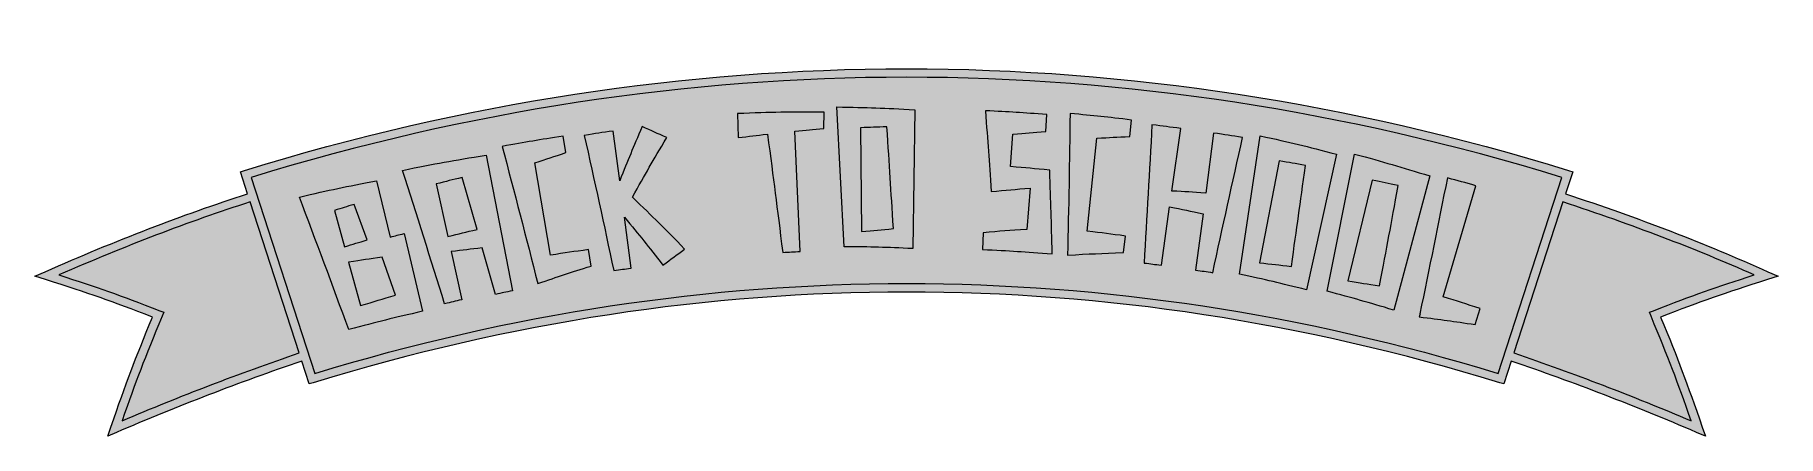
# Model space of a CAD drawing. Header units: inches. Extents: x -0.56 to 4.56, y -2.26 to -1.08.
import ezdxf

# ---------------------------------------------------------------- set-up
doc = ezdxf.new("R2010")
doc.units = ezdxf.units.IN
doc.header["$MEASUREMENT"] = 0
doc.layers.add('Back to School', color=7, linetype='Continuous', lineweight=0)

msp = doc.modelspace()

# ---------------------------------------------------------------- hatches: boundary and pattern name
at = {"layer": 'Back to School', "true_color": 0xf8e0c5, "transparency": 33554687}
h = msp.add_hatch(color=254, dxfattribs=at)
h.dxf.hatch_style = 2
edge = h.paths.add_edge_path()
edge.add_spline(control_points=[(4.5617, -1.7883), (4.5617, -1.7883), (4.5318, -1.7749), (4.5318, -1.7749), (4.3477, -1.6922), (4.1529, -1.6172), (3.937, -1.546), (3.937, -1.546), (3.958, -1.4812), (3.958, -1.4812), (3.958, -1.4812), (3.9459, -1.4775), (3.9459, -1.4775), (2.6547, -1.0789), (1.3453, -1.0789), (0.0541, -1.4775), (0.0541, -1.4775), (0.042, -1.4812), (0.042, -1.4812), (0.042, -1.4812), (0.063, -1.5459), (0.063, -1.5459), (-0.1287, -1.608), (-0.3234, -1.6829), (-0.5318, -1.7748), (-0.5318, -1.7748), (-0.562, -1.7882), (-0.562, -1.7882), (-0.562, -1.7882), (-0.5305, -1.7982), (-0.5305, -1.7982), (-0.4014, -1.839), (-0.3373, -1.8614), (-0.2162, -1.9082), (-0.2684, -2.0341), (-0.2933, -2.0999), (-0.3387, -2.2313), (-0.3387, -2.2313), (-0.3479, -2.258), (-0.3479, -2.258), (-0.3479, -2.258), (-0.322, -2.2469), (-0.322, -2.2469), (-0.141, -2.1694), (0.0373, -2.1009), (0.2227, -2.0374), (0.2227, -2.0374), (0.2446, -2.1048), (0.2446, -2.1048), (0.2446, -2.1048), (0.2564, -2.1012), (0.2564, -2.1012), (1.4134, -1.7457), (2.5867, -1.7457), (3.7436, -2.1012), (3.7436, -2.1012), (3.7554, -2.1048), (3.7554, -2.1048), (3.7554, -2.1048), (3.7773, -2.0374), (3.7773, -2.0374), (3.9627, -2.1009), (4.141, -2.1694), (4.322, -2.2469), (4.322, -2.2469), (4.3479, -2.258), (4.3479, -2.258), (4.3479, -2.258), (4.3387, -2.2313), (4.3387, -2.2313), (4.2933, -2.0999), (4.2684, -2.0341), (4.2162, -1.9082), (4.3373, -1.8614), (4.4014, -1.839), (4.5305, -1.7982), (4.5305, -1.7982), (4.5617, -1.7883), (4.5617, -1.7883)], knot_values=[0, 0, 0, 0, 1, 1, 1, 2, 2, 2, 3, 3, 3, 4, 4, 4, 5, 5, 5, 6, 6, 6, 7, 7, 7, 8, 8, 8, 9, 9, 9, 10, 10, 10, 11, 11, 11, 12, 12, 12, 13, 13, 13, 14, 14, 14, 15, 15, 15, 16, 16, 16, 17, 17, 17, 18, 18, 18, 19, 19, 19, 20, 20, 20, 21, 21, 21, 22, 22, 22, 23, 23, 23, 24, 24, 24, 25, 25, 25, 26, 26, 26, 26], degree=3, periodic=0)
at = {"layer": 'Back to School', "true_color": 0x333333, "transparency": 33554687}
h = msp.add_hatch(color=250, dxfattribs=at)
h.dxf.hatch_style = 2
edge = h.paths.add_edge_path()
edge.add_spline(control_points=[(4.1952, -1.8895), (4.1952, -1.8895), (4.1832, -1.8941), (4.1832, -1.8941), (4.1832, -1.8941), (4.1882, -1.906), (4.1882, -1.906), (4.2398, -2.0301), (4.265, -2.0954), (4.3058, -2.2129), (4.1331, -2.1396), (3.9622, -2.0743), (3.785, -2.0137), (3.785, -2.0137), (3.9293, -1.5697), (3.9293, -1.5697), (4.1326, -1.6369), (4.3171, -1.7072), (4.4916, -1.7843), (4.3782, -1.8205), (4.3142, -1.8434), (4.1952, -1.8895)], knot_values=[0, 0, 0, 0, 1, 1, 1, 2, 2, 2, 3, 3, 3, 4, 4, 4, 5, 5, 5, 6, 6, 6, 7, 7, 7, 7], degree=3, periodic=0)
edge = h.paths.add_edge_path()
edge.add_spline(control_points=[(3.7392, -2.0737), (2.585, -1.7215), (1.415, -1.7215), (0.2608, -2.0737), (0.2608, -2.0737), (0.0736, -1.4976), (0.0736, -1.4976), (1.352, -1.1055), (2.648, -1.1055), (3.9264, -1.4976), (3.9264, -1.4976), (3.7392, -2.0737), (3.7392, -2.0737)], knot_values=[0, 0, 0, 0, 1, 1, 1, 2, 2, 2, 3, 3, 3, 4, 4, 4, 4], degree=3, periodic=0)
edge = h.paths.add_edge_path()
edge.add_spline(control_points=[(-0.3058, -2.2129), (-0.265, -2.0954), (-0.2398, -2.0301), (-0.1882, -1.906), (-0.1882, -1.906), (-0.1832, -1.8941), (-0.1832, -1.8941), (-0.1832, -1.8941), (-0.1952, -1.8895), (-0.1952, -1.8895), (-0.3141, -1.8434), (-0.3781, -1.8206), (-0.4913, -1.7844), (-0.2952, -1.6988), (-0.1109, -1.6285), (0.0707, -1.5697), (0.0707, -1.5697), (0.215, -2.0137), (0.215, -2.0137), (0.0378, -2.0743), (-0.1331, -2.1396), (-0.3058, -2.2129)], knot_values=[0, 0, 0, 0, 1, 1, 1, 2, 2, 2, 3, 3, 3, 4, 4, 4, 5, 5, 5, 6, 6, 6, 7, 7, 7, 7], degree=3, periodic=0)
edge = h.paths.add_edge_path()
edge.add_spline(control_points=[(4.5617, -1.7883), (4.5617, -1.7883), (4.5318, -1.7749), (4.5318, -1.7749), (4.3477, -1.6922), (4.1529, -1.6172), (3.937, -1.546), (3.937, -1.546), (3.958, -1.4812), (3.958, -1.4812), (3.958, -1.4812), (3.9459, -1.4775), (3.9459, -1.4775), (2.6547, -1.0789), (1.3453, -1.0789), (0.0541, -1.4775), (0.0541, -1.4775), (0.042, -1.4812), (0.042, -1.4812), (0.042, -1.4812), (0.063, -1.5459), (0.063, -1.5459), (-0.1287, -1.608), (-0.3234, -1.6829), (-0.5318, -1.7748), (-0.5318, -1.7748), (-0.562, -1.7882), (-0.562, -1.7882), (-0.562, -1.7882), (-0.5305, -1.7982), (-0.5305, -1.7982), (-0.4014, -1.839), (-0.3373, -1.8614), (-0.2162, -1.9082), (-0.2684, -2.0341), (-0.2933, -2.0999), (-0.3387, -2.2313), (-0.3387, -2.2313), (-0.3479, -2.258), (-0.3479, -2.258), (-0.3479, -2.258), (-0.322, -2.2469), (-0.322, -2.2469), (-0.141, -2.1694), (0.0373, -2.1009), (0.2227, -2.0374), (0.2227, -2.0374), (0.2446, -2.1048), (0.2446, -2.1048), (0.2446, -2.1048), (0.2564, -2.1012), (0.2564, -2.1012), (1.4134, -1.7457), (2.5867, -1.7457), (3.7436, -2.1012), (3.7436, -2.1012), (3.7554, -2.1048), (3.7554, -2.1048), (3.7554, -2.1048), (3.7773, -2.0374), (3.7773, -2.0374), (3.9627, -2.1009), (4.141, -2.1694), (4.322, -2.2469), (4.322, -2.2469), (4.3479, -2.258), (4.3479, -2.258), (4.3479, -2.258), (4.3387, -2.2313), (4.3387, -2.2313), (4.2933, -2.0999), (4.2684, -2.0341), (4.2162, -1.9082), (4.3373, -1.8614), (4.4014, -1.839), (4.5305, -1.7982), (4.5305, -1.7982), (4.5617, -1.7883), (4.5617, -1.7883)], knot_values=[0, 0, 0, 0, 1, 1, 1, 2, 2, 2, 3, 3, 3, 4, 4, 4, 5, 5, 5, 6, 6, 6, 7, 7, 7, 8, 8, 8, 9, 9, 9, 10, 10, 10, 11, 11, 11, 12, 12, 12, 13, 13, 13, 14, 14, 14, 15, 15, 15, 16, 16, 16, 17, 17, 17, 18, 18, 18, 19, 19, 19, 20, 20, 20, 21, 21, 21, 22, 22, 22, 23, 23, 23, 24, 24, 24, 25, 25, 25, 26, 26, 26, 26], degree=3, periodic=0)
edge = h.paths.add_edge_path()
edge.add_spline(control_points=[(3.577, -1.8488), (3.6206, -1.8622), (3.6423, -1.8691), (3.6856, -1.8834), (3.6856, -1.8834), (3.6714, -1.9303), (3.6714, -1.9303), (3.6055, -1.9202), (3.5726, -1.9157), (3.5069, -1.9075), (3.5069, -1.9075), (3.5093, -1.8987), (3.5093, -1.8987), (3.5093, -1.8987), (3.5087, -1.8986), (3.5087, -1.8986), (3.5363, -1.7656), (3.5632, -1.6326), (3.5895, -1.4994), (3.6229, -1.5083), (3.6395, -1.5128), (3.6728, -1.5222), (3.6728, -1.5222), (3.577, -1.8488), (3.577, -1.8488)], knot_values=[0, 0, 0, 0, 1, 1, 1, 2, 2, 2, 3, 3, 3, 4, 4, 4, 5, 5, 5, 6, 6, 6, 7, 7, 7, 8, 8, 8, 8], degree=3, periodic=0)
edge = h.paths.add_edge_path()
edge.add_spline(control_points=[(3.3902, -1.8167), (3.3528, -1.8106), (3.3341, -1.8076), (3.2967, -1.8021), (3.2967, -1.8021), (3.3685, -1.5057), (3.3685, -1.5057), (3.3991, -1.512), (3.4144, -1.5153), (3.4451, -1.522), (3.4235, -1.64), (3.4125, -1.6989), (3.3902, -1.8167)], knot_values=[0, 0, 0, 0, 1, 1, 1, 2, 2, 2, 3, 3, 3, 4, 4, 4, 4], degree=3, periodic=0)
edge = h.paths.add_edge_path()
edge.add_spline(control_points=[(3.3162, -1.4291), (3.3162, -1.4291), (3.2362, -1.8324), (3.2362, -1.8324), (3.3149, -1.8531), (3.3541, -1.8642), (3.432, -1.8878), (3.432, -1.8878), (3.5379, -1.4935), (3.5379, -1.4935), (3.4497, -1.4661), (3.4053, -1.4532), (3.3162, -1.4291)], knot_values=[0, 0, 0, 0, 1, 1, 1, 2, 2, 2, 3, 3, 3, 4, 4, 4, 4], degree=3, periodic=0)
edge = h.paths.add_edge_path()
edge.add_spline(control_points=[(3.131, -1.7592), (3.0934, -1.7547), (3.0747, -1.7527), (3.0371, -1.7489), (3.0371, -1.7489), (3.0953, -1.4495), (3.0953, -1.4495), (3.1261, -1.4544), (3.1416, -1.4569), (3.1724, -1.4623), (3.1562, -1.5811), (3.1479, -1.6405), (3.131, -1.7592)], knot_values=[0, 0, 0, 0, 1, 1, 1, 2, 2, 2, 3, 3, 3, 4, 4, 4, 4], degree=3, periodic=0)
edge = h.paths.add_edge_path()
edge.add_spline(control_points=[(3.0397, -1.3754), (3.0397, -1.3754), (2.9782, -1.7819), (2.9782, -1.7819), (3.0576, -1.799), (3.0971, -1.8083), (3.1759, -1.8282), (3.1759, -1.8282), (3.2636, -1.4295), (3.2636, -1.4295), (3.1745, -1.4062), (3.1297, -1.3954), (3.0397, -1.3754)], knot_values=[0, 0, 0, 0, 1, 1, 1, 2, 2, 2, 3, 3, 3, 4, 4, 4, 4], degree=3, periodic=0)
edge = h.paths.add_edge_path()
edge.add_spline(control_points=[(2.9876, -1.3806), (2.9579, -1.5128), (2.9287, -1.6452), (2.9001, -1.7777), (2.8798, -1.7745), (2.8697, -1.7729), (2.8494, -1.7699), (2.8494, -1.7699), (2.8715, -1.6049), (2.8715, -1.6049), (2.8323, -1.5963), (2.8126, -1.5921), (2.7733, -1.5842), (2.7733, -1.5842), (2.7489, -1.7558), (2.7489, -1.7558), (2.7285, -1.7531), (2.7184, -1.7518), (2.698, -1.7493), (2.7064, -1.614), (2.7141, -1.4787), (2.7212, -1.3433), (2.7552, -1.3473), (2.7722, -1.3495), (2.8061, -1.3539), (2.8061, -1.3539), (2.78, -1.5379), (2.78, -1.5379), (2.8197, -1.5399), (2.8396, -1.5411), (2.8793, -1.5438), (2.8793, -1.5438), (2.9023, -1.3674), (2.9023, -1.3674), (2.9364, -1.3724), (2.9535, -1.3751), (2.9876, -1.3806)], knot_values=[0, 0, 0, 0, 1, 1, 1, 2, 2, 2, 3, 3, 3, 4, 4, 4, 5, 5, 5, 6, 6, 6, 7, 7, 7, 8, 8, 8, 9, 9, 9, 10, 10, 10, 11, 11, 11, 12, 12, 12, 12], degree=3, periodic=0)
edge = h.paths.add_edge_path()
edge.add_spline(control_points=[(2.4807, -1.31), (2.5529, -1.3166), (2.589, -1.3204), (2.6611, -1.3291), (2.6611, -1.3291), (2.6559, -1.3778), (2.6559, -1.3778), (2.6172, -1.3794), (2.5979, -1.3803), (2.5593, -1.3825), (2.5593, -1.3825), (2.5312, -1.6559), (2.5312, -1.6559), (2.576, -1.6611), (2.5985, -1.664), (2.6432, -1.6701), (2.6432, -1.6701), (2.6378, -1.7188), (2.6378, -1.7188), (2.5718, -1.7209), (2.5389, -1.7224), (2.4732, -1.7264), (2.4764, -1.5876), (2.4789, -1.4488), (2.4807, -1.31)], knot_values=[0, 0, 0, 0, 1, 1, 1, 2, 2, 2, 3, 3, 3, 4, 4, 4, 5, 5, 5, 6, 6, 6, 7, 7, 7, 8, 8, 8, 8], degree=3, periodic=0)
edge = h.paths.add_edge_path()
edge.add_spline(control_points=[(2.4209, -1.4765), (2.4242, -1.5751), (2.4257, -1.6243), (2.4281, -1.7228), (2.3462, -1.716), (2.3051, -1.7134), (2.223, -1.7095), (2.223, -1.7095), (2.2249, -1.6605), (2.2249, -1.6605), (2.2761, -1.6559), (2.3017, -1.6539), (2.3531, -1.6504), (2.3531, -1.6504), (2.3636, -1.5293), (2.3636, -1.5293), (2.3175, -1.5329), (2.2945, -1.5349), (2.2486, -1.5394), (2.2423, -1.4444), (2.2389, -1.3969), (2.2318, -1.3019), (2.3042, -1.3053), (2.3403, -1.3076), (2.4126, -1.3131), (2.4126, -1.3131), (2.4093, -1.3626), (2.4093, -1.3626), (2.3705, -1.3657), (2.3512, -1.3674), (2.3125, -1.3712), (2.3125, -1.3712), (2.3058, -1.4661), (2.3058, -1.4661), (2.3519, -1.4699), (2.3749, -1.4719), (2.4209, -1.4765)], knot_values=[0, 0, 0, 0, 1, 1, 1, 2, 2, 2, 3, 3, 3, 4, 4, 4, 5, 5, 5, 6, 6, 6, 7, 7, 7, 8, 8, 8, 9, 9, 9, 10, 10, 10, 11, 11, 11, 12, 12, 12, 12], degree=3, periodic=0)
edge = h.paths.add_edge_path()
edge.add_spline(control_points=[(1.9421, -1.3492), (1.9501, -1.4688), (1.9539, -1.5287), (1.9612, -1.6483), (1.9237, -1.6515), (1.9049, -1.6533), (1.8675, -1.6571), (1.8675, -1.6571), (1.8644, -1.3521), (1.8644, -1.3521), (1.8955, -1.3507), (1.911, -1.3502), (1.9421, -1.3492)], knot_values=[0, 0, 0, 0, 1, 1, 1, 2, 2, 2, 3, 3, 3, 4, 4, 4, 4], degree=3, periodic=0)
edge = h.paths.add_edge_path()
edge.add_spline(control_points=[(1.8166, -1.7013), (1.8976, -1.7021), (1.938, -1.7033), (2.0188, -1.7069), (2.0188, -1.7069), (2.0245, -1.2988), (2.0245, -1.2988), (1.933, -1.2939), (1.8871, -1.2922), (1.7953, -1.2907), (1.7953, -1.2907), (1.8166, -1.7013), (1.8166, -1.7013)], knot_values=[0, 0, 0, 0, 1, 1, 1, 2, 2, 2, 3, 3, 3, 4, 4, 4, 4], degree=3, periodic=0)
edge = h.paths.add_edge_path()
edge.add_spline(control_points=[(1.7582, -1.3058), (1.7582, -1.3058), (1.7569, -1.3543), (1.7569, -1.3543), (1.7228, -1.3573), (1.7058, -1.3588), (1.6718, -1.3623), (1.6718, -1.3623), (1.6872, -1.7154), (1.6872, -1.7154), (1.6668, -1.7165), (1.6565, -1.7171), (1.6361, -1.7184), (1.6187, -1.5792), (1.6097, -1.5097), (1.5912, -1.3706), (1.5565, -1.3745), (1.5392, -1.3766), (1.5046, -1.381), (1.5046, -1.381), (1.5027, -1.3102), (1.5027, -1.3102), (1.6049, -1.3063), (1.6561, -1.3054), (1.7582, -1.3058)], knot_values=[0, 0, 0, 0, 1, 1, 1, 2, 2, 2, 3, 3, 3, 4, 4, 4, 5, 5, 5, 6, 6, 6, 7, 7, 7, 8, 8, 8, 8], degree=3, periodic=0)
edge = h.paths.add_edge_path()
edge.add_spline(control_points=[(1.3478, -1.7084), (1.3221, -1.7271), (1.3094, -1.7366), (1.2841, -1.7556), (1.2397, -1.6986), (1.2171, -1.6704), (1.1708, -1.6143), (1.1708, -1.6143), (1.1902, -1.7641), (1.1902, -1.7641), (1.1699, -1.767), (1.1597, -1.7685), (1.1394, -1.7716), (1.1112, -1.639), (1.0823, -1.5065), (1.0528, -1.3742), (1.0867, -1.3689), (1.1036, -1.3664), (1.1375, -1.3616), (1.1375, -1.3616), (1.157, -1.508), (1.157, -1.508), (1.1824, -1.444), (1.1956, -1.4121), (1.2228, -1.3485), (1.252, -1.3613), (1.2665, -1.3678), (1.2954, -1.381), (1.2536, -1.4506), (1.2334, -1.4855), (1.1943, -1.5558), (1.2572, -1.616), (1.2879, -1.6465), (1.3478, -1.7084)], knot_values=[0, 0, 0, 0, 1, 1, 1, 2, 2, 2, 3, 3, 3, 4, 4, 4, 5, 5, 5, 6, 6, 6, 7, 7, 7, 8, 8, 8, 9, 9, 9, 10, 10, 10, 11, 11, 11, 11], degree=3, periodic=0)
edge = h.paths.add_edge_path()
edge.add_spline(control_points=[(1.0653, -1.7099), (1.0653, -1.7099), (1.0731, -1.7583), (1.0731, -1.7583), (1.01, -1.778), (0.9786, -1.7883), (0.9162, -1.8098), (0.882, -1.6753), (0.8471, -1.5409), (0.8116, -1.4067), (0.8832, -1.3936), (0.9191, -1.3876), (0.991, -1.3766), (0.991, -1.3766), (0.999, -1.425), (0.999, -1.425), (0.9621, -1.4369), (0.9437, -1.443), (0.9071, -1.4554), (0.9071, -1.4554), (0.9533, -1.7263), (0.9533, -1.7263), (0.998, -1.7193), (1.0204, -1.716), (1.0653, -1.7099)], knot_values=[0, 0, 0, 0, 1, 1, 1, 2, 2, 2, 3, 3, 3, 4, 4, 4, 5, 5, 5, 6, 6, 6, 7, 7, 7, 8, 8, 8, 8], degree=3, periodic=0)
edge = h.paths.add_edge_path()
edge.add_spline(control_points=[(0.6519, -1.6718), (0.6519, -1.6718), (0.6178, -1.517), (0.6178, -1.517), (0.6484, -1.5092), (0.6637, -1.5054), (0.6943, -1.498), (0.6943, -1.498), (0.7379, -1.6507), (0.7379, -1.6507), (0.7034, -1.6589), (0.6862, -1.6631), (0.6519, -1.6718)], knot_values=[0, 0, 0, 0, 1, 1, 1, 2, 2, 2, 3, 3, 3, 4, 4, 4, 4], degree=3, periodic=0)
edge = h.paths.add_edge_path()
edge.add_spline(control_points=[(0.5182, -1.477), (0.5603, -1.6075), (0.6017, -1.7382), (0.6424, -1.8692), (0.6625, -1.8643), (0.6725, -1.8619), (0.6926, -1.8572), (0.6926, -1.8572), (0.6615, -1.7158), (0.6615, -1.7158), (0.698, -1.7113), (0.7163, -1.7092), (0.7528, -1.7052), (0.7528, -1.7052), (0.7915, -1.8415), (0.7915, -1.8415), (0.8116, -1.8372), (0.8217, -1.8351), (0.8418, -1.8309), (0.8418, -1.8309), (0.7645, -1.4325), (0.7645, -1.4325), (0.6658, -1.4482), (0.6165, -1.4571), (0.5182, -1.477)], knot_values=[0, 0, 0, 0, 1, 1, 1, 2, 2, 2, 3, 3, 3, 4, 4, 4, 5, 5, 5, 6, 6, 6, 7, 7, 7, 8, 8, 8, 8], degree=3, periodic=0)
edge = h.paths.add_edge_path()
edge.add_spline(control_points=[(0.3955, -1.8744), (0.3955, -1.8744), (0.3602, -1.7469), (0.3602, -1.7469), (0.3998, -1.7408), (0.4196, -1.7379), (0.4591, -1.7325), (0.4591, -1.7325), (0.4984, -1.8435), (0.4984, -1.8435), (0.4571, -1.8555), (0.4366, -1.8617), (0.3955, -1.8744)], knot_values=[0, 0, 0, 0, 1, 1, 1, 2, 2, 2, 3, 3, 3, 4, 4, 4, 4], degree=3, periodic=0)
edge = h.paths.add_edge_path()
edge.add_spline(control_points=[(0.3185, -1.5946), (0.3417, -1.5875), (0.3533, -1.584), (0.3765, -1.5771), (0.3765, -1.5771), (0.4149, -1.6813), (0.4149, -1.6813), (0.3881, -1.6893), (0.3747, -1.6934), (0.3479, -1.7018), (0.3479, -1.7018), (0.3185, -1.5946), (0.3185, -1.5946)], knot_values=[0, 0, 0, 0, 1, 1, 1, 2, 2, 2, 3, 3, 3, 4, 4, 4, 4], degree=3, periodic=0)
edge = h.paths.add_edge_path()
edge.add_spline(control_points=[(0.482, -1.6733), (0.482, -1.6733), (0.4419, -1.5076), (0.4419, -1.5076), (0.3512, -1.525), (0.3059, -1.5345), (0.2154, -1.5554), (0.2645, -1.6851), (0.3129, -1.815), (0.3607, -1.9451), (0.4472, -1.9218), (0.4906, -1.911), (0.5775, -1.8912), (0.5775, -1.8912), (0.5231, -1.6627), (0.5231, -1.6627), (0.5066, -1.6669), (0.4984, -1.669), (0.482, -1.6733)], knot_values=[0, 0, 0, 0, 1, 1, 1, 2, 2, 2, 3, 3, 3, 4, 4, 4, 5, 5, 5, 6, 6, 6, 6], degree=3, periodic=0)

# ---------------------------------------------------------------- linework, layer by layer
at = {"layer": 'Back to School'}
for points, knots in [([(4.5617, -1.7883), (4.5617, -1.7883), (4.5318, -1.7749), (4.5318, -1.7749), (4.3477, -1.6922), (4.1529, -1.6172), (3.937, -1.546), (3.937, -1.546), (3.958, -1.4812), (3.958, -1.4812), (3.958, -1.4812), (3.9459, -1.4775), (3.9459, -1.4775), (2.6547, -1.0789), (1.3453, -1.0789), (0.0541, -1.4775), (0.0541, -1.4775), (0.042, -1.4812), (0.042, -1.4812), (0.042, -1.4812), (0.063, -1.5459), (0.063, -1.5459), (-0.1287, -1.608), (-0.3234, -1.6829), (-0.5318, -1.7748), (-0.5318, -1.7748), (-0.562, -1.7882), (-0.562, -1.7882), (-0.562, -1.7882), (-0.5305, -1.7982), (-0.5305, -1.7982), (-0.4014, -1.839), (-0.3373, -1.8614), (-0.2162, -1.9082), (-0.2684, -2.0341), (-0.2933, -2.0999), (-0.3387, -2.2313), (-0.3387, -2.2313), (-0.3479, -2.258), (-0.3479, -2.258), (-0.3479, -2.258), (-0.322, -2.2469), (-0.322, -2.2469), (-0.141, -2.1694), (0.0373, -2.1009), (0.2227, -2.0374), (0.2227, -2.0374), (0.2446, -2.1048), (0.2446, -2.1048), (0.2446, -2.1048), (0.2564, -2.1012), (0.2564, -2.1012), (1.4134, -1.7457), (2.5867, -1.7457), (3.7436, -2.1012), (3.7436, -2.1012), (3.7554, -2.1048), (3.7554, -2.1048), (3.7554, -2.1048), (3.7773, -2.0374), (3.7773, -2.0374), (3.9627, -2.1009), (4.141, -2.1694), (4.322, -2.2469), (4.322, -2.2469), (4.3479, -2.258), (4.3479, -2.258), (4.3479, -2.258), (4.3387, -2.2313), (4.3387, -2.2313), (4.2933, -2.0999), (4.2684, -2.0341), (4.2162, -1.9082), (4.3373, -1.8614), (4.4014, -1.839), (4.5305, -1.7982), (4.5305, -1.7982), (4.5617, -1.7883), (4.5617, -1.7883)], [0, 0, 0, 0, 1, 1, 1, 2, 2, 2, 3, 3, 3, 4, 4, 4, 5, 5, 5, 6, 6, 6, 7, 7, 7, 8, 8, 8, 9, 9, 9, 10, 10, 10, 11, 11, 11, 12, 12, 12, 13, 13, 13, 14, 14, 14, 15, 15, 15, 16, 16, 16, 17, 17, 17, 18, 18, 18, 19, 19, 19, 20, 20, 20, 21, 21, 21, 22, 22, 22, 23, 23, 23, 24, 24, 24, 25, 25, 25, 26, 26, 26, 26]), ([(4.5617, -1.7883), (4.5617, -1.7883), (4.5318, -1.7749), (4.5318, -1.7749), (4.3477, -1.6922), (4.1529, -1.6172), (3.937, -1.546), (3.937, -1.546), (3.958, -1.4812), (3.958, -1.4812), (3.958, -1.4812), (3.9459, -1.4775), (3.9459, -1.4775), (2.6547, -1.0789), (1.3453, -1.0789), (0.0541, -1.4775), (0.0541, -1.4775), (0.042, -1.4812), (0.042, -1.4812), (0.042, -1.4812), (0.063, -1.5459), (0.063, -1.5459), (-0.1287, -1.608), (-0.3234, -1.6829), (-0.5318, -1.7748), (-0.5318, -1.7748), (-0.562, -1.7882), (-0.562, -1.7882), (-0.562, -1.7882), (-0.5305, -1.7982), (-0.5305, -1.7982), (-0.4014, -1.839), (-0.3373, -1.8614), (-0.2162, -1.9082), (-0.2684, -2.0341), (-0.2933, -2.0999), (-0.3387, -2.2313), (-0.3387, -2.2313), (-0.3479, -2.258), (-0.3479, -2.258), (-0.3479, -2.258), (-0.322, -2.2469), (-0.322, -2.2469), (-0.141, -2.1694), (0.0373, -2.1009), (0.2227, -2.0374), (0.2227, -2.0374), (0.2446, -2.1048), (0.2446, -2.1048), (0.2446, -2.1048), (0.2564, -2.1012), (0.2564, -2.1012), (1.4134, -1.7457), (2.5867, -1.7457), (3.7436, -2.1012), (3.7436, -2.1012), (3.7554, -2.1048), (3.7554, -2.1048), (3.7554, -2.1048), (3.7773, -2.0374), (3.7773, -2.0374), (3.9627, -2.1009), (4.141, -2.1694), (4.322, -2.2469), (4.322, -2.2469), (4.3479, -2.258), (4.3479, -2.258), (4.3479, -2.258), (4.3387, -2.2313), (4.3387, -2.2313), (4.2933, -2.0999), (4.2684, -2.0341), (4.2162, -1.9082), (4.3373, -1.8614), (4.4014, -1.839), (4.5305, -1.7982), (4.5305, -1.7982), (4.5617, -1.7883), (4.5617, -1.7883)], [0, 0, 0, 0, 1, 1, 1, 2, 2, 2, 3, 3, 3, 4, 4, 4, 5, 5, 5, 6, 6, 6, 7, 7, 7, 8, 8, 8, 9, 9, 9, 10, 10, 10, 11, 11, 11, 12, 12, 12, 13, 13, 13, 14, 14, 14, 15, 15, 15, 16, 16, 16, 17, 17, 17, 18, 18, 18, 19, 19, 19, 20, 20, 20, 21, 21, 21, 22, 22, 22, 23, 23, 23, 24, 24, 24, 25, 25, 25, 26, 26, 26, 26]), ([(3.7392, -2.0737), (2.585, -1.7215), (1.415, -1.7215), (0.2608, -2.0737), (0.2608, -2.0737), (0.0736, -1.4976), (0.0736, -1.4976), (1.352, -1.1055), (2.648, -1.1055), (3.9264, -1.4976), (3.9264, -1.4976), (3.7392, -2.0737), (3.7392, -2.0737)], [0, 0, 0, 0, 1, 1, 1, 2, 2, 2, 3, 3, 3, 4, 4, 4, 4]), ([(1.7582, -1.3058), (1.7582, -1.3058), (1.7569, -1.3543), (1.7569, -1.3543), (1.7228, -1.3573), (1.7058, -1.3588), (1.6718, -1.3623), (1.6718, -1.3623), (1.6872, -1.7154), (1.6872, -1.7154), (1.6668, -1.7165), (1.6565, -1.7171), (1.6361, -1.7184), (1.6187, -1.5792), (1.6097, -1.5097), (1.5912, -1.3706), (1.5565, -1.3745), (1.5392, -1.3766), (1.5046, -1.381), (1.5046, -1.381), (1.5027, -1.3102), (1.5027, -1.3102), (1.6049, -1.3063), (1.6561, -1.3054), (1.7582, -1.3058)], [0, 0, 0, 0, 1, 1, 1, 2, 2, 2, 3, 3, 3, 4, 4, 4, 5, 5, 5, 6, 6, 6, 7, 7, 7, 8, 8, 8, 8]), ([(1.8166, -1.7013), (1.8976, -1.7021), (1.938, -1.7033), (2.0188, -1.7069), (2.0188, -1.7069), (2.0245, -1.2988), (2.0245, -1.2988), (1.933, -1.2939), (1.8871, -1.2922), (1.7953, -1.2907), (1.7953, -1.2907), (1.8166, -1.7013), (1.8166, -1.7013)], [0, 0, 0, 0, 1, 1, 1, 2, 2, 2, 3, 3, 3, 4, 4, 4, 4]), ([(2.4209, -1.4765), (2.4242, -1.5751), (2.4257, -1.6243), (2.4281, -1.7228), (2.3462, -1.716), (2.3051, -1.7134), (2.223, -1.7095), (2.223, -1.7095), (2.2249, -1.6605), (2.2249, -1.6605), (2.2761, -1.6559), (2.3017, -1.6539), (2.3531, -1.6504), (2.3531, -1.6504), (2.3636, -1.5293), (2.3636, -1.5293), (2.3175, -1.5329), (2.2945, -1.5349), (2.2486, -1.5394), (2.2423, -1.4444), (2.2389, -1.3969), (2.2318, -1.3019), (2.3042, -1.3053), (2.3403, -1.3076), (2.4126, -1.3131), (2.4126, -1.3131), (2.4093, -1.3626), (2.4093, -1.3626), (2.3705, -1.3657), (2.3512, -1.3674), (2.3125, -1.3712), (2.3125, -1.3712), (2.3058, -1.4661), (2.3058, -1.4661), (2.3519, -1.4699), (2.3749, -1.4719), (2.4209, -1.4765)], [0, 0, 0, 0, 1, 1, 1, 2, 2, 2, 3, 3, 3, 4, 4, 4, 5, 5, 5, 6, 6, 6, 7, 7, 7, 8, 8, 8, 9, 9, 9, 10, 10, 10, 11, 11, 11, 12, 12, 12, 12]), ([(2.4807, -1.31), (2.5529, -1.3166), (2.589, -1.3204), (2.6611, -1.3291), (2.6611, -1.3291), (2.6559, -1.3778), (2.6559, -1.3778), (2.6172, -1.3794), (2.5979, -1.3803), (2.5593, -1.3825), (2.5593, -1.3825), (2.5312, -1.6559), (2.5312, -1.6559), (2.576, -1.6611), (2.5985, -1.664), (2.6432, -1.6701), (2.6432, -1.6701), (2.6378, -1.7188), (2.6378, -1.7188), (2.5718, -1.7209), (2.5389, -1.7224), (2.4732, -1.7264), (2.4764, -1.5876), (2.4789, -1.4488), (2.4807, -1.31)], [0, 0, 0, 0, 1, 1, 1, 2, 2, 2, 3, 3, 3, 4, 4, 4, 5, 5, 5, 6, 6, 6, 7, 7, 7, 8, 8, 8, 8]), ([(1.0653, -1.7099), (1.0653, -1.7099), (1.0731, -1.7583), (1.0731, -1.7583), (1.01, -1.778), (0.9786, -1.7883), (0.9162, -1.8098), (0.882, -1.6753), (0.8471, -1.5409), (0.8116, -1.4067), (0.8832, -1.3936), (0.9191, -1.3876), (0.991, -1.3766), (0.991, -1.3766), (0.999, -1.425), (0.999, -1.425), (0.9621, -1.4369), (0.9437, -1.443), (0.9071, -1.4554), (0.9071, -1.4554), (0.9533, -1.7263), (0.9533, -1.7263), (0.998, -1.7193), (1.0204, -1.716), (1.0653, -1.7099)], [0, 0, 0, 0, 1, 1, 1, 2, 2, 2, 3, 3, 3, 4, 4, 4, 5, 5, 5, 6, 6, 6, 7, 7, 7, 8, 8, 8, 8]), ([(1.3478, -1.7084), (1.3221, -1.7271), (1.3094, -1.7366), (1.2841, -1.7556), (1.2397, -1.6986), (1.2171, -1.6704), (1.1708, -1.6143), (1.1708, -1.6143), (1.1902, -1.7641), (1.1902, -1.7641), (1.1699, -1.767), (1.1597, -1.7685), (1.1394, -1.7716), (1.1112, -1.639), (1.0823, -1.5065), (1.0528, -1.3742), (1.0867, -1.3689), (1.1036, -1.3664), (1.1375, -1.3616), (1.1375, -1.3616), (1.157, -1.508), (1.157, -1.508), (1.1824, -1.444), (1.1956, -1.4121), (1.2228, -1.3485), (1.252, -1.3613), (1.2665, -1.3678), (1.2954, -1.381), (1.2536, -1.4506), (1.2334, -1.4855), (1.1943, -1.5558), (1.2572, -1.616), (1.2879, -1.6465), (1.3478, -1.7084)], [0, 0, 0, 0, 1, 1, 1, 2, 2, 2, 3, 3, 3, 4, 4, 4, 5, 5, 5, 6, 6, 6, 7, 7, 7, 8, 8, 8, 9, 9, 9, 10, 10, 10, 11, 11, 11, 11]), ([(1.9421, -1.3492), (1.9501, -1.4688), (1.9539, -1.5287), (1.9612, -1.6483), (1.9237, -1.6515), (1.9049, -1.6533), (1.8675, -1.6571), (1.8675, -1.6571), (1.8644, -1.3521), (1.8644, -1.3521), (1.8955, -1.3507), (1.911, -1.3502), (1.9421, -1.3492)], [0, 0, 0, 0, 1, 1, 1, 2, 2, 2, 3, 3, 3, 4, 4, 4, 4]), ([(2.9876, -1.3806), (2.9579, -1.5128), (2.9287, -1.6452), (2.9001, -1.7777), (2.8798, -1.7745), (2.8697, -1.7729), (2.8494, -1.7699), (2.8494, -1.7699), (2.8715, -1.6049), (2.8715, -1.6049), (2.8323, -1.5963), (2.8126, -1.5921), (2.7733, -1.5842), (2.7733, -1.5842), (2.7489, -1.7558), (2.7489, -1.7558), (2.7285, -1.7531), (2.7184, -1.7518), (2.698, -1.7493), (2.7064, -1.614), (2.7141, -1.4787), (2.7212, -1.3433), (2.7552, -1.3473), (2.7722, -1.3495), (2.8061, -1.3539), (2.8061, -1.3539), (2.78, -1.5379), (2.78, -1.5379), (2.8197, -1.5399), (2.8396, -1.5411), (2.8793, -1.5438), (2.8793, -1.5438), (2.9023, -1.3674), (2.9023, -1.3674), (2.9364, -1.3724), (2.9535, -1.3751), (2.9876, -1.3806)], [0, 0, 0, 0, 1, 1, 1, 2, 2, 2, 3, 3, 3, 4, 4, 4, 5, 5, 5, 6, 6, 6, 7, 7, 7, 8, 8, 8, 9, 9, 9, 10, 10, 10, 11, 11, 11, 12, 12, 12, 12]), ([(3.0397, -1.3754), (3.0397, -1.3754), (2.9782, -1.7819), (2.9782, -1.7819), (3.0576, -1.799), (3.0971, -1.8083), (3.1759, -1.8282), (3.1759, -1.8282), (3.2636, -1.4295), (3.2636, -1.4295), (3.1745, -1.4062), (3.1297, -1.3954), (3.0397, -1.3754)], [0, 0, 0, 0, 1, 1, 1, 2, 2, 2, 3, 3, 3, 4, 4, 4, 4]), ([(0.5182, -1.477), (0.5603, -1.6075), (0.6017, -1.7382), (0.6424, -1.8692), (0.6625, -1.8643), (0.6725, -1.8619), (0.6926, -1.8572), (0.6926, -1.8572), (0.6615, -1.7158), (0.6615, -1.7158), (0.698, -1.7113), (0.7163, -1.7092), (0.7528, -1.7052), (0.7528, -1.7052), (0.7915, -1.8415), (0.7915, -1.8415), (0.8116, -1.8372), (0.8217, -1.8351), (0.8418, -1.8309), (0.8418, -1.8309), (0.7645, -1.4325), (0.7645, -1.4325), (0.6658, -1.4482), (0.6165, -1.4571), (0.5182, -1.477)], [0, 0, 0, 0, 1, 1, 1, 2, 2, 2, 3, 3, 3, 4, 4, 4, 5, 5, 5, 6, 6, 6, 7, 7, 7, 8, 8, 8, 8]), ([(3.3162, -1.4291), (3.3162, -1.4291), (3.2362, -1.8324), (3.2362, -1.8324), (3.3149, -1.8531), (3.3541, -1.8642), (3.432, -1.8878), (3.432, -1.8878), (3.5379, -1.4935), (3.5379, -1.4935), (3.4497, -1.4661), (3.4053, -1.4532), (3.3162, -1.4291)], [0, 0, 0, 0, 1, 1, 1, 2, 2, 2, 3, 3, 3, 4, 4, 4, 4]), ([(3.131, -1.7592), (3.0934, -1.7547), (3.0747, -1.7527), (3.0371, -1.7489), (3.0371, -1.7489), (3.0953, -1.4495), (3.0953, -1.4495), (3.1261, -1.4544), (3.1416, -1.4569), (3.1724, -1.4623), (3.1562, -1.5811), (3.1479, -1.6405), (3.131, -1.7592)], [0, 0, 0, 0, 1, 1, 1, 2, 2, 2, 3, 3, 3, 4, 4, 4, 4]), ([(0.482, -1.6733), (0.482, -1.6733), (0.4419, -1.5076), (0.4419, -1.5076), (0.3512, -1.525), (0.3059, -1.5345), (0.2154, -1.5554), (0.2645, -1.6851), (0.3129, -1.815), (0.3607, -1.9451), (0.4472, -1.9218), (0.4906, -1.911), (0.5775, -1.8912), (0.5775, -1.8912), (0.5231, -1.6627), (0.5231, -1.6627), (0.5066, -1.6669), (0.4984, -1.669), (0.482, -1.6733)], [0, 0, 0, 0, 1, 1, 1, 2, 2, 2, 3, 3, 3, 4, 4, 4, 5, 5, 5, 6, 6, 6, 6]), ([(0.6519, -1.6718), (0.6519, -1.6718), (0.6178, -1.517), (0.6178, -1.517), (0.6484, -1.5092), (0.6637, -1.5054), (0.6943, -1.498), (0.6943, -1.498), (0.7379, -1.6507), (0.7379, -1.6507), (0.7034, -1.6589), (0.6862, -1.6631), (0.6519, -1.6718)], [0, 0, 0, 0, 1, 1, 1, 2, 2, 2, 3, 3, 3, 4, 4, 4, 4]), ([(3.3902, -1.8167), (3.3528, -1.8106), (3.3341, -1.8076), (3.2967, -1.8021), (3.2967, -1.8021), (3.3685, -1.5057), (3.3685, -1.5057), (3.3991, -1.512), (3.4144, -1.5153), (3.4451, -1.522), (3.4235, -1.64), (3.4125, -1.6989), (3.3902, -1.8167)], [0, 0, 0, 0, 1, 1, 1, 2, 2, 2, 3, 3, 3, 4, 4, 4, 4]), ([(3.577, -1.8488), (3.6206, -1.8622), (3.6423, -1.8691), (3.6856, -1.8834), (3.6856, -1.8834), (3.6714, -1.9303), (3.6714, -1.9303), (3.6055, -1.9202), (3.5726, -1.9157), (3.5069, -1.9075), (3.5069, -1.9075), (3.5093, -1.8987), (3.5093, -1.8987), (3.5093, -1.8987), (3.5087, -1.8986), (3.5087, -1.8986), (3.5363, -1.7656), (3.5632, -1.6326), (3.5895, -1.4994), (3.6229, -1.5083), (3.6395, -1.5128), (3.6728, -1.5222), (3.6728, -1.5222), (3.577, -1.8488), (3.577, -1.8488)], [0, 0, 0, 0, 1, 1, 1, 2, 2, 2, 3, 3, 3, 4, 4, 4, 5, 5, 5, 6, 6, 6, 7, 7, 7, 8, 8, 8, 8]), ([(-0.3058, -2.2129), (-0.265, -2.0954), (-0.2398, -2.0301), (-0.1882, -1.906), (-0.1882, -1.906), (-0.1832, -1.8941), (-0.1832, -1.8941), (-0.1832, -1.8941), (-0.1952, -1.8895), (-0.1952, -1.8895), (-0.3141, -1.8434), (-0.3781, -1.8206), (-0.4913, -1.7844), (-0.2952, -1.6988), (-0.1109, -1.6285), (0.0707, -1.5697), (0.0707, -1.5697), (0.215, -2.0137), (0.215, -2.0137), (0.0378, -2.0743), (-0.1331, -2.1396), (-0.3058, -2.2129)], [0, 0, 0, 0, 1, 1, 1, 2, 2, 2, 3, 3, 3, 4, 4, 4, 5, 5, 5, 6, 6, 6, 7, 7, 7, 7]), ([(0.3185, -1.5946), (0.3417, -1.5875), (0.3533, -1.584), (0.3765, -1.5771), (0.3765, -1.5771), (0.4149, -1.6813), (0.4149, -1.6813), (0.3881, -1.6893), (0.3747, -1.6934), (0.3479, -1.7018), (0.3479, -1.7018), (0.3185, -1.5946), (0.3185, -1.5946)], [0, 0, 0, 0, 1, 1, 1, 2, 2, 2, 3, 3, 3, 4, 4, 4, 4]), ([(4.1952, -1.8895), (4.1952, -1.8895), (4.1832, -1.8941), (4.1832, -1.8941), (4.1832, -1.8941), (4.1882, -1.906), (4.1882, -1.906), (4.2398, -2.0301), (4.265, -2.0954), (4.3058, -2.2129), (4.1331, -2.1396), (3.9622, -2.0743), (3.785, -2.0137), (3.785, -2.0137), (3.9293, -1.5697), (3.9293, -1.5697), (4.1326, -1.6369), (4.3171, -1.7072), (4.4916, -1.7843), (4.3782, -1.8205), (4.3142, -1.8434), (4.1952, -1.8895)], [0, 0, 0, 0, 1, 1, 1, 2, 2, 2, 3, 3, 3, 4, 4, 4, 5, 5, 5, 6, 6, 6, 7, 7, 7, 7]), ([(0.3955, -1.8744), (0.3955, -1.8744), (0.3602, -1.7469), (0.3602, -1.7469), (0.3998, -1.7408), (0.4196, -1.7379), (0.4591, -1.7325), (0.4591, -1.7325), (0.4984, -1.8435), (0.4984, -1.8435), (0.4571, -1.8555), (0.4366, -1.8617), (0.3955, -1.8744)], [0, 0, 0, 0, 1, 1, 1, 2, 2, 2, 3, 3, 3, 4, 4, 4, 4])]:
    msp.add_open_spline(points, degree=3, knots=knots, dxfattribs=at)

doc.saveas('drawing.dxf')
